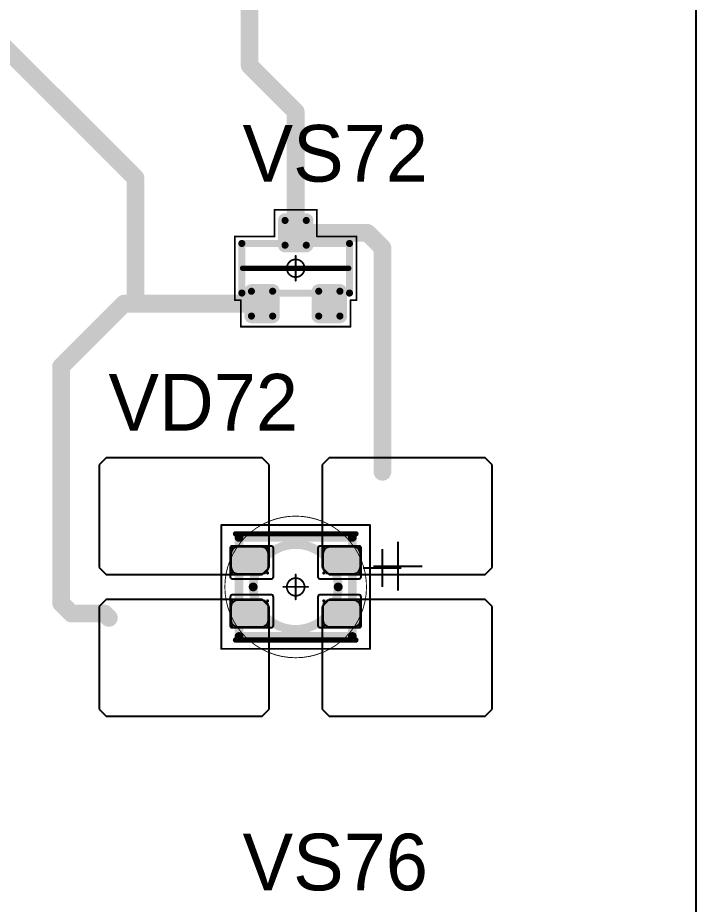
# Model space of a CAD drawing. Header units: millimetres. Extents: x 0 to 400, y 0 to 514.
# Drawn here: x 292.15 to 311.31, y 363.54 to 388.57 of the extents above; entities that cross this region are included whole.
import ezdxf

# ---------------------------------------------------------------- set-up
doc = ezdxf.new("R2010")
doc.units = ezdxf.units.MM
for name, color, linetype in [('Mechanical13', 56, 'Continuous'), ('Mechanical15', 56, 'Continuous'), ('Mechanical2', 216, 'Continuous'), ('TopLayer', 1, 'Continuous'), ('TopOverlay', 2, 'Continuous'), ('TopPaste', 8, 'Continuous'), ('TopSolder', 216, 'Continuous')]:
    doc.layers.add(name, color=color, linetype=linetype)

# ---------------------------------------------------------------- blocks, each defined once
blk = doc.blocks.new('SOT23_110')
at = {"layer": 'Mechanical13', "const_width": 0.1999996}
for points in [[(-0.7000011399999999, 1.52008078), (0.7000011399999999, 1.52008078)], [(-0.7000011399999999, 1.52008078), (-0.7000011399999999, -1.51991822)], [(0.7000011399999999, 1.52008078), (0.7000011399999999, -1.51991822)], [(-0.7000011399999999, -1.51991822), (0.7000011399999999, -1.51991822)]]:
    blk.add_lwpolyline(points, dxfattribs=at)
at = {"layer": 'Mechanical13', "const_width": 0.0999998}
for points in [[(-0.75000104, 1.52008078, 1), (-0.65000124, 1.52008078, 1)], [(-0.75000104, 1.52008078, 1), (-0.65000124, 1.52008078, 1)], [(0.65000124, 1.52008078, 1), (0.75000104, 1.52008078, 1)], [(0.65000124, 1.52008078, 1), (0.75000104, 1.52008078, 1)], [(-0.75000104, -1.51991822, 1), (-0.65000124, -1.51991822, 1)], [(-0.75000104, -1.51991822, 1), (-0.65000124, -1.51991822, 1)], [(0.65000124, -1.51991822, 1), (0.75000104, -1.51991822, 1)], [(0.65000124, -1.51991822, 1), (0.75000104, -1.51991822, 1)]]:
    blk.add_lwpolyline(points, format="xyb", close=True, dxfattribs=at)
at = {"layer": 'Mechanical15', "const_width": 0.0499999}
for points in [[(-1.64999924, 1.55008072), (-1.64999924, -1.54991816)], [(-1.64999924, 1.55008072), (-0.90000074, 1.55008072)], [(-0.90000074, 1.72008038), (-0.90000074, 1.55008072)], [(-0.90000074, 1.72008038), (0.90000074, 1.72008038)], [(0.90000074, 1.72008038), (0.90000074, 0.6000800799999999)], [(0.90000074, 0.6000800799999999), (1.64999924, 0.6000800799999999)], [(1.64999924, 0.6000800799999999), (1.64999924, -0.59991752)], [(0, 0.35008058), (0, -0.34991802)], [(-0.3499993, 8.128e-05), (0.3499993, 8.128e-05)], [(0.90000074, -0.59991752), (1.64999924, -0.59991752)], [(0.90000074, -0.59991752), (0.90000074, -1.71991782)], [(-1.64999924, -1.54991816), (-0.90000074, -1.54991816)], [(-0.90000074, -1.54991816), (-0.90000074, -1.71991782)], [(-0.90000074, -1.71991782), (0.90000074, -1.71991782)]]:
    blk.add_lwpolyline(points, dxfattribs=at)
at = {"layer": 'Mechanical15'}
for points, const_width in [([(-1.66249858, 1.55008072, 1), (-1.6374999, 1.55008072, 1)], 0.02499868), ([(-1.66249858, 1.55008072, 1), (-1.6374999, 1.55008072, 1)], 0.02499868), ([(-0.9125000799999999, 1.72008038, 1), (-0.8875014, 1.72008038, 1)], 0.02499868), ([(-0.9125000799999999, 1.72008038, 1), (-0.8875014, 1.72008038, 1)], 0.02499868), ([(-0.9125000799999999, 1.55008072, 1), (-0.8875014, 1.55008072, 1)], 0.02499868), ([(-0.9125000799999999, 1.55008072, 1), (-0.8875014, 1.55008072, 1)], 0.02499868), ([(0.8875014, 1.72008038, 1), (0.9125000799999999, 1.72008038, 1)], 0.02499868), ([(0.8875014, 1.72008038, 1), (0.9125000799999999, 1.72008038, 1)], 0.02499868), ([(0.8875014, 0.6000800799999999, 1), (0.9125000799999999, 0.6000800799999999, 1)], 0.02499868), ([(0.8875014, 0.6000800799999999, 1), (0.9125000799999999, 0.6000800799999999, 1)], 0.02499868), ([(1.6374999, 0.6000800799999999, 1), (1.66249858, 0.6000800799999999, 1)], 0.02499868), ([(1.6374999, 0.6000800799999999, 1), (1.66249858, 0.6000800799999999, 1)], 0.02499868), ([(0.2499995, 8.128e-05, 1), (-0.2499995, 8.128e-05, 1)], 0.0499999), ([(-0.01249934, 0.35008058, 1), (0.01249934, 0.35008058, 1)], 0.02499868), ([(-0.36249864, 8.128e-05, 1), (-0.33749996, 8.128e-05, 1)], 0.02499868), ([(-0.26249884, 8.128e-05, 1), (-0.23750016, 8.128e-05, 1)], 0.02499868), ([(0.23750016, 8.128e-05, 1), (0.26249884, 8.128e-05, 1)], 0.02499868), ([(0.33749996, 8.128e-05, 1), (0.36249864, 8.128e-05, 1)], 0.02499868), ([(-0.01249934, -0.34991802, 1), (0.01249934, -0.34991802, 1)], 0.02499868), ([(0.8875014, -0.59991752, 1), (0.9125000799999999, -0.59991752, 1)], 0.02499868), ([(0.8875014, -0.59991752, 1), (0.9125000799999999, -0.59991752, 1)], 0.02499868), ([(1.6374999, -0.59991752, 1), (1.66249858, -0.59991752, 1)], 0.02499868), ([(1.6374999, -0.59991752, 1), (1.66249858, -0.59991752, 1)], 0.02499868), ([(-1.66249858, -1.54991816, 1), (-1.6374999, -1.54991816, 1)], 0.02499868), ([(-1.66249858, -1.54991816, 1), (-1.6374999, -1.54991816, 1)], 0.02499868), ([(-0.9125000799999999, -1.54991816, 1), (-0.8875014, -1.54991816, 1)], 0.02499868), ([(-0.9125000799999999, -1.54991816, 1), (-0.8875014, -1.54991816, 1)], 0.02499868), ([(-0.9125000799999999, -1.71991782, 1), (-0.8875014, -1.71991782, 1)], 0.02499868), ([(-0.9125000799999999, -1.71991782, 1), (-0.8875014, -1.71991782, 1)], 0.02499868), ([(0.8875014, -1.71991782, 1), (0.9125000799999999, -1.71991782, 1)], 0.02499868), ([(0.8875014, -1.71991782, 1), (0.9125000799999999, -1.71991782, 1)], 0.02499868)]:
    blk.add_lwpolyline(points, format="xyb", close=True, dxfattribs=dict(at, const_width=const_width))
at = {"layer": 'TopLayer', "const_width": 0.0999998}
for points in [[(-1.39999974, 1.25008132, 1), (-1.29999994, 1.25008132, 1)], [(-0.7000011399999999, 1.25008132, 1), (-0.6000013399999999, 1.25008132, 1)], [(-1.39999974, 0.65008252, 1), (-1.29999994, 0.65008252, 1)], [(-0.7000011399999999, 0.65008252, 1), (-0.6000013399999999, 0.65008252, 1)], [(0.6000013399999999, 0.30008068, 1), (0.7000011399999999, 0.30008068, 1)], [(1.29999994, 0.30008068, 1), (1.39999974, 0.30008068, 1)], [(0.6000013399999999, -0.29991812, 1), (0.7000011399999999, -0.29991812, 1)], [(1.29999994, -0.29991812, 1), (1.39999974, -0.29991812, 1)], [(-1.39999974, -0.64991996, 1), (-1.29999994, -0.64991996, 1)], [(-0.7000011399999999, -0.64991996, 1), (-0.6000013399999999, -0.64991996, 1)], [(-1.39999974, -1.24991876, 1), (-1.29999994, -1.24991876, 1)], [(-0.7000011399999999, -1.24991876, 1), (-0.6000013399999999, -1.24991876, 1)]]:
    blk.add_lwpolyline(points, format="xyb", close=True, dxfattribs=at)
at = {"layer": 'TopLayer'}
for points in [[(-1.34999984, 1.35008112), (-1.34999984, 0.55008272), (-0.65000124, 1.35008112), (-0.65000124, 0.55008272)], [(-1.44999964, 1.25008132), (-1.44999964, 0.65008252), (-0.55000144, 1.25008132), (-0.55000144, 0.65008252)], [(0.55000144, 0.30008068), (0.55000144, -0.29991812), (1.44999964, 0.30008068), (1.44999964, -0.29991812)], [(0.65000124, 0.40008048), (0.65000124, -0.39991792), (1.34999984, 0.40008048), (1.34999984, -0.39991792)], [(-1.44999964, -0.64991996), (-1.44999964, -1.24991876), (-0.55000144, -0.64991996), (-0.55000144, -1.24991876)], [(-1.34999984, -0.54992016), (-1.34999984, -1.34991856), (-0.65000124, -0.54992016), (-0.65000124, -1.34991856)]]:
    blk.add_solid(points, dxfattribs=at)
at = {"layer": 'TopOverlay', "const_width": 0.1499997}
blk.add_lwpolyline([(0, 1.49999954), (0, -1.49999954)], dxfattribs=at)
at = {"layer": 'TopOverlay', "const_width": 0.07499858}
for points in [[(-0.03750056, 1.49999954, 1), (0.03750056, 1.49999954, 1)], [(-0.03750056, -1.49999954, 1), (0.03750056, -1.49999954, 1)]]:
    blk.add_lwpolyline(points, format="xyb", close=True, dxfattribs=at)
at = {"layer": 'TopPaste', "const_width": 0.07499858}
for points in [[(-1.38749786, 1.25008132, 1), (-1.31250182, 1.25008132, 1)], [(-0.68749926, 1.25008132, 1), (-0.61250322, 1.25008132, 1)], [(-1.38749786, 0.65008252, 1), (-1.31250182, 0.65008252, 1)], [(-0.68749926, 0.65008252, 1), (-0.61250322, 0.65008252, 1)], [(0.61250322, 0.30008068, 1), (0.68749926, 0.30008068, 1)], [(1.31250182, 0.30008068, 1), (1.38749786, 0.30008068, 1)], [(0.61250322, -0.29991812, 1), (0.68749926, -0.29991812, 1)], [(1.31250182, -0.29991812, 1), (1.38749786, -0.29991812, 1)], [(-1.38749786, -0.64991996, 1), (-1.31250182, -0.64991996, 1)], [(-0.68749926, -0.64991996, 1), (-0.61250322, -0.64991996, 1)], [(-1.38749786, -1.24991876, 1), (-1.31250182, -1.24991876, 1)], [(-0.68749926, -1.24991876, 1), (-0.61250322, -1.24991876, 1)]]:
    blk.add_lwpolyline(points, format="xyb", close=True, dxfattribs=at)
at = {"layer": 'TopPaste'}
for points in [[(-1.34999984, 1.3250799), (-1.34999984, 0.57508394), (-0.65000124, 1.3250799), (-0.65000124, 0.57508394)], [(-1.42499842, 1.25008132), (-1.42499842, 0.65008252), (-0.5750026599999999, 1.25008132), (-0.5750026599999999, 0.65008252)], [(0.5750026599999999, 0.30008068), (0.5750026599999999, -0.29991812), (1.42499842, 0.30008068), (1.42499842, -0.29991812)], [(0.65000124, 0.37507926), (0.65000124, -0.3749166999999999), (1.34999984, 0.37507926), (1.34999984, -0.3749166999999999)], [(-1.42499842, -0.64991996), (-1.42499842, -1.24991876), (-0.5750026599999999, -0.64991996), (-0.5750026599999999, -1.24991876)], [(-1.34999984, -0.57492138), (-1.34999984, -1.32491734), (-0.65000124, -0.57492138), (-0.65000124, -1.32491734)]]:
    blk.add_solid(points, dxfattribs=at)
at = {"layer": 'TopSolder', "const_width": 0.2015998}
for points in [[(-1.45079974, 1.25008132, 1), (-1.24919994, 1.25008132, 1)], [(-0.75080114, 1.25008132, 1), (-0.5492013399999999, 1.25008132, 1)], [(-1.45079974, 0.65008252, 1), (-1.24919994, 0.65008252, 1)], [(-0.75080114, 0.65008252, 1), (-0.5492013399999999, 0.65008252, 1)], [(0.5492013399999999, 0.30008068, 1), (0.75080114, 0.30008068, 1)], [(1.24919994, 0.30008068, 1), (1.45079974, 0.30008068, 1)], [(0.5492013399999999, -0.29991812, 1), (0.75080114, -0.29991812, 1)], [(1.24919994, -0.29991812, 1), (1.45079974, -0.29991812, 1)], [(-1.45079974, -0.64991996, 1), (-1.24919994, -0.64991996, 1)], [(-0.75080114, -0.64991996, 1), (-0.5492013399999999, -0.64991996, 1)], [(-1.45079974, -1.24991876, 1), (-1.24919994, -1.24991876, 1)], [(-0.75080114, -1.24991876, 1), (-0.5492013399999999, -1.24991876, 1)]]:
    blk.add_lwpolyline(points, format="xyb", close=True, dxfattribs=at)
at = {"layer": 'TopSolder'}
for points in [[(-1.34999984, 1.45168112), (-1.34999984, 0.44848272), (-0.65000124, 1.45168112), (-0.65000124, 0.44848272)], [(-1.55159964, 1.25008132), (-1.55159964, 0.65008252), (-0.4484014399999999, 1.25008132), (-0.4484014399999999, 0.65008252)], [(0.65000124, 0.50168048), (0.65000124, -0.50151792), (1.34999984, 0.50168048), (1.34999984, -0.50151792)], [(0.4484014399999999, 0.30008068), (0.4484014399999999, -0.29991812), (1.55159964, 0.30008068), (1.55159964, -0.29991812)], [(-1.34999984, -0.44832016), (-1.34999984, -1.45151856), (-0.65000124, -0.44832016), (-0.65000124, -1.45151856)], [(-1.55159964, -0.64991996), (-1.55159964, -1.24991876), (-0.4484014399999999, -0.64991996), (-0.4484014399999999, -1.24991876)]]:
    blk.add_solid(points, dxfattribs=at)
blk = doc.blocks.new('E65F_283')
at = {"layer": 'Mechanical13'}
for p, q in [((2.44058186, 1.07119928), (2.44058186, 0)), ((1.90498222, 0.5355996399999999), (2.9761815, 0.5355996399999999))]:
    blk.add_line(p, q, dxfattribs=at)
at = {"layer": 'Mechanical13', "const_width": 0.2499995}
for points in [[(-1.60001712, -1.39999974), (-1.60001712, 1.39999974)], [(-1.60001712, 1.39999974), (1.59998156, 1.39999974)], [(1.59998156, -1.39999974), (1.59998156, 1.39999974)], [(-1.60001712, -1.39999974), (1.59998156, -1.39999974)]]:
    blk.add_lwpolyline(points, dxfattribs=at)
at = {"layer": 'Mechanical13'}
for points, const_width in [([(-1.66251636, 1.39999974, 1), (-1.53751788, 1.39999974, 1)], 0.12499848), ([(-1.66251636, 1.39999974, 1), (-1.53751788, 1.39999974, 1)], 0.12499848), ([(1.53748232, 1.39999974, 1), (1.6624808, 1.39999974, 1)], 0.12499848), ([(1.53748232, 1.39999974, 1), (1.6624808, 1.39999974, 1)], 0.12499848), ([(1.19998236, 0, 1), (-1.20001792, 0, 1)], 0.2499995), ([(-1.26251716, 0, 1), (-1.13751868, 0, 1)], 0.12499848), ([(1.13748312, 0, 1), (1.2624816, 0, 1)], 0.12499848), ([(-1.66251636, -1.39999974, 1), (-1.53751788, -1.39999974, 1)], 0.12499848), ([(-1.66251636, -1.39999974, 1), (-1.53751788, -1.39999974, 1)], 0.12499848), ([(1.53748232, -1.39999974, 1), (1.6624808, -1.39999974, 1)], 0.12499848), ([(1.53748232, -1.39999974, 1), (1.6624808, -1.39999974, 1)], 0.12499848)]:
    blk.add_lwpolyline(points, format="xyb", close=True, dxfattribs=dict(at, const_width=const_width))
at = {"layer": 'Mechanical15', "const_width": 0.0499999}
for points in [[(-2.10003644, 1.75000158), (2.09996532, 1.74999904)], [(-2.10003644, -1.75000158), (-2.10003644, 1.75000158)], [(2.09996532, -1.74999904), (2.09996532, 1.74999904)], [(-1.778e-05, -0.3499993), (-1.778e-05, 0.3499993)], [(-1.778e-05, -0.3499993), (-1.778e-05, 0.3499993)], [(-0.35003486, 1.778e-05), (0.34996374, 1.778e-05)], [(-0.35001708, 0), (0.34998152, 0)], [(-2.10003644, -1.75000158), (2.09996532, -1.74999904)]]:
    blk.add_lwpolyline(points, dxfattribs=at)
at = {"layer": 'Mechanical15'}
for points, const_width in [([(-2.11253578, 1.75000158, 1), (-2.0875371, 1.75000158, 1)], 0.02499868), ([(-2.11253578, 1.75000158, 1), (-2.0875371, 1.75000158, 1)], 0.02499868), ([(2.08746598, 1.74999904, 1), (2.11246466, 1.74999904, 1)], 0.02499868), ([(2.08746598, 1.74999904, 1), (2.11246466, 1.74999904, 1)], 0.02499868), ([(0.24996394, 1.778e-05, 1), (-0.25003506, 1.778e-05, 1)], 0.0499999), ([(0.24998172, 0, 1), (-0.25001728, 0, 1)], 0.0499999), ([(-0.01251712, 0.3499993, 1), (0.01248156, 0.3499993, 1)], 0.02499868), ([(-0.01251712, 0.3499993, 1), (0.01248156, 0.3499993, 1)], 0.02499868), ([(-0.3625342, 1.778e-05, 1), (-0.33753552, 1.778e-05, 1)], 0.02499868), ([(-0.36251642, 0, 1), (-0.33751774, 0, 1)], 0.02499868), ([(-0.2625344, 1.778e-05, 1), (-0.23753572, 1.778e-05, 1)], 0.02499868), ([(-0.26251662, 0, 1), (-0.23751794, 0, 1)], 0.02499868), ([(0.2374646, 1.778e-05, 1), (0.26246328, 1.778e-05, 1)], 0.02499868), ([(0.23748238, 0, 1), (0.26248106, 0, 1)], 0.02499868), ([(0.3374643999999999, 1.778e-05, 1), (0.36246308, 1.778e-05, 1)], 0.02499868), ([(0.33748218, 0, 1), (0.36248086, 0, 1)], 0.02499868), ([(-0.01251712, -0.3499993, 1), (0.01248156, -0.3499993, 1)], 0.02499868), ([(-0.01251712, -0.3499993, 1), (0.01248156, -0.3499993, 1)], 0.02499868), ([(-2.11253578, -1.75000158, 1), (-2.0875371, -1.75000158, 1)], 0.02499868), ([(-2.11253578, -1.75000158, 1), (-2.0875371, -1.75000158, 1)], 0.02499868), ([(2.08746598, -1.74999904, 1), (2.11246466, -1.74999904, 1)], 0.02499868), ([(2.08746598, -1.74999904, 1), (2.11246466, -1.74999904, 1)], 0.02499868)]:
    blk.add_lwpolyline(points, format="xyb", close=True, dxfattribs=dict(at, const_width=const_width))
at = {"layer": 'TopLayer'}
for p, q in [((-5.35001724, 3.64999778), (-5.55001684, 3.44999818)), ((-0.9500158799999998, 3.650002859999999), (-5.35001724, 3.65000032)), ((-5.35001724, 3.65000032), (-5.35001724, 3.64999778)), ((-0.75001374, 3.45000072), (-0.9500158799999998, 3.650002859999999)), ((0.9499803199999999, 3.64999778), (0.7499807199999999, 3.44999818)), ((5.34997914, 3.65000032), (0.9499803199999999, 3.650002859999999)), ((0.9499803199999999, 3.650002859999999), (0.9499803199999999, 3.64999778)), ((5.54997874, 3.45000072), (5.34997914, 3.65000032)), ((-5.55001684, 3.44999818), (-5.54973236, 3.4497137)), ((-5.54973236, 3.4497137), (-5.54973236, 0.5499989)), ((-0.75001628, 0.54999636), (-0.75001374, 3.45000072)), ((0.7499807199999999, 3.44999818), (0.7502652, 3.4497137)), ((0.7502652, 3.4497137), (0.7502652, 0.5499989)), ((5.54998128, 0.54999636), (5.54997874, 3.45000072)), ((-5.54973236, 0.5499989), (-5.35001724, 0.3499993)), ((-0.9500158799999998, 0.3499993), (-0.75001628, 0.54999636)), ((0.7502652, 0.5499989), (0.9499803199999999, 0.3499993)), ((5.349981679999999, 0.3499993), (5.54998128, 0.54999636)), ((-5.35001724, 0.3499993), (-0.9500158799999998, 0.3499993)), ((0.9499803199999999, 0.3499993), (5.349981679999999, 0.3499993)), ((-5.35001724, -0.35000184), (-5.55001684, -0.55000144)), ((-0.9500158799999998, -0.3499993), (-5.35001724, -0.3499993)), ((-5.35001724, -0.3499993), (-5.35001724, -0.35000184)), ((-0.75001628, -0.54999636), (-0.9500158799999998, -0.3499993)), ((0.9499803199999999, -0.35000184), (0.7499807199999999, -0.55000144)), ((5.349981679999999, -0.3499993), (0.9499803199999999, -0.3499993)), ((0.9499803199999999, -0.3499993), (0.9499803199999999, -0.35000184)), ((5.54998128, -0.54999636), (5.349981679999999, -0.3499993)), ((-5.55001684, -0.55000144), (-5.54973236, -0.55028592)), ((-5.54973236, -0.55028592), (-5.54973236, -3.45000072)), ((-0.75001374, -3.45000072), (-0.75001628, -0.54999636)), ((0.7499807199999999, -0.55000144), (0.7502652, -0.55028592)), ((0.7502652, -0.55028592), (0.7502652, -3.45000072)), ((5.54997874, -3.45000072), (5.54998128, -0.54999636)), ((-5.54973236, -3.45000072), (-5.35001724, -3.65000032)), ((-0.9500158799999998, -3.650002859999999), (-0.75001374, -3.45000072)), ((0.7502652, -3.45000072), (0.9499803199999999, -3.650002859999999)), ((5.34997914, -3.65000032), (5.54997874, -3.45000072)), ((-5.35001724, -3.65000032), (-0.9500158799999998, -3.650002859999999)), ((0.9499803199999999, -3.650002859999999), (5.34997914, -3.65000032))]:
    blk.add_line(p, q, dxfattribs=at)
at = {"layer": 'TopLayer', "const_width": 0.03999991999999999}
for points in [[(-1.82994554, 1.11000032, 1), (-1.78994562, 1.11000032, 1)], [(-0.8099475799999999, 1.11000032, 1), (-0.7699476599999999, 1.11000032, 1)], [(0.77005434, 1.11000032, 1), (0.81005426, 1.11000032, 1)], [(1.7900523, 1.11000032, 1), (1.83005222, 1.11000032, 1)], [(-1.82994554, 0.39000176, 1), (-1.78994562, 0.39000176, 1)], [(-0.8099475799999999, 0.39000176, 1), (-0.7699476599999999, 0.39000176, 1)], [(0.77005434, 0.39000176, 1), (0.81005426, 0.39000176, 1)], [(1.7900523, 0.39000176, 1), (1.83005222, 0.39000176, 1)], [(-1.82994554, -0.39000176, 1), (-1.78994562, -0.39000176, 1)], [(-0.8099475799999999, -0.39000176, 1), (-0.7699476599999999, -0.39000176, 1)], [(0.77005434, -0.39000176, 1), (0.81005426, -0.39000176, 1)], [(1.7900523, -0.39000176, 1), (1.83005222, -0.39000176, 1)], [(-1.82994554, -1.11000032, 1), (-1.78994562, -1.11000032, 1)], [(-0.8099475799999999, -1.11000032, 1), (-0.7699476599999999, -1.11000032, 1)], [(0.77005434, -1.11000032, 1), (0.81005426, -1.11000032, 1)], [(1.7900523, -1.11000032, 1), (1.83005222, -1.11000032, 1)]]:
    blk.add_lwpolyline(points, format="xyb", close=True, dxfattribs=at)
at = {"layer": 'TopLayer'}
for points in [[(-1.8499455, 1.11000032), (-1.8499455, 0.39000176), (-0.7499477, 1.11000032), (-0.7499477, 0.39000176)], [(-1.80994558, 1.15000024), (-1.80994558, 0.35000184), (-0.78994762, 1.15000024), (-0.78994762, 0.35000184)], [(0.7500543799999999, 1.11000032), (0.7500543799999999, 0.39000176), (1.85005218, 1.11000032), (1.85005218, 0.39000176)], [(0.7900543, 1.15000024), (0.7900543, 0.35000184), (1.81005226, 1.15000024), (1.81005226, 0.35000184)], [(-1.8499455, -0.39000176), (-1.8499455, -1.11000032), (-0.7499477, -0.39000176), (-0.7499477, -1.11000032)], [(-1.80994558, -0.35000184), (-1.80994558, -1.15000024), (-0.78994762, -0.35000184), (-0.78994762, -1.15000024)], [(0.7500543799999999, -0.39000176), (0.7500543799999999, -1.11000032), (1.85005218, -0.39000176), (1.85005218, -1.11000032)], [(0.7900543, -0.35000184), (0.7900543, -1.15000024), (1.81005226, -0.35000184), (1.81005226, -1.15000024)]]:
    blk.add_solid(points, dxfattribs=at)
at = {"layer": 'TopOverlay'}
for p, q in [((2.88554922, 1.27113538), (2.88554922, -0.0999998)), ((2.1999829, 0.58556652), (3.57111808, 0.58556652))]:
    blk.add_line(p, q, dxfattribs=at)
at = {"layer": 'TopOverlay', "const_width": 0.1499997}
for points in [[(-1.70001692, 1.49999954), (1.69998136, 1.49999954)], [(-1.70001692, -1.49999954), (1.69998136, -1.49999954)]]:
    blk.add_lwpolyline(points, dxfattribs=at)
at = {"layer": 'TopOverlay', "const_width": 0.07499858}
for points in [[(-1.73751748, 1.49999954, 1), (-1.66251636, 1.49999954, 1)], [(1.6624808, 1.49999954, 1), (1.73748192, 1.49999954, 1)], [(-1.73751748, -1.49999954, 1), (-1.66251636, -1.49999954, 1)], [(1.6624808, -1.49999954, 1), (1.73748192, -1.49999954, 1)]]:
    blk.add_lwpolyline(points, format="xyb", close=True, dxfattribs=at)
at = {"layer": 'TopPaste'}
for p, q in [((-1.81413912, 1.01066092), (-1.82869078, 0.9375012999999999)), ((-1.77269648, 1.0726801), (-1.81413912, 1.01066092)), ((-1.7106773, 1.11412274), (-1.77269648, 1.0726801)), ((-1.63751768, 1.1286744), (-1.7106773, 1.11412274)), ((-0.96251776, 1.1286744), (-1.63751768, 1.1286744)), ((-0.8893581399999999, 1.11412274), (-0.96251776, 1.1286744)), ((-0.82733896, 1.0726801), (-0.8893581399999999, 1.11412274)), ((-0.78589632, 1.01066092), (-0.82733896, 1.0726801)), ((-0.7713446599999999, 0.9375012999999999), (-0.78589632, 1.01066092)), ((0.7858607599999999, 1.01066092), (0.7713091, 0.9375012999999999)), ((0.8273034, 1.0726801), (0.7858607599999999, 1.01066092)), ((0.88932258, 1.11412274), (0.8273034, 1.0726801)), ((0.9624822000000001, 1.1286744), (0.88932258, 1.11412274)), ((1.63748212, 1.1286744), (0.9624822000000001, 1.1286744)), ((1.71064174, 1.11412274), (1.63748212, 1.1286744)), ((1.77266092, 1.0726801), (1.71064174, 1.11412274)), ((1.81410356, 1.01066092), (1.77266092, 1.0726801)), ((1.82865522, 0.9375012999999999), (1.81410356, 1.01066092)), ((-1.82869078, 0.9375012999999999), (-1.82869078, 0.56250078)), ((-0.7713446599999999, 0.56250078), (-0.7713446599999999, 0.9375012999999999)), ((0.7713091, 0.9375012999999999), (0.7713091, 0.56250078)), ((1.82865522, 0.56250078), (1.82865522, 0.9375012999999999)), ((-1.82869078, 0.56250078), (-1.81413912, 0.4893386199999999)), ((-0.78589632, 0.4893386199999999), (-0.7713446599999999, 0.56250078)), ((0.7713091, 0.56250078), (0.7858633, 0.4893411599999999)), ((1.8141061, 0.4893411599999999), (1.82865522, 0.56250078)), ((-1.81413912, 0.4893386199999999), (-1.77269648, 0.42732198)), ((-1.77269648, 0.42732198), (-1.7106773, 0.3858768)), ((-1.7106773, 0.3858768), (-1.63751768, 0.3713251399999999)), ((-1.63751768, 0.3713251399999999), (-0.96251776, 0.3713251399999999)), ((-0.96251776, 0.3713251399999999), (-0.8893581399999999, 0.3858768)), ((-0.8893581399999999, 0.3858768), (-0.82733896, 0.42732198)), ((-0.82733896, 0.42732198), (-0.78589632, 0.4893386199999999)), ((0.7858633, 0.4893411599999999), (0.8273034, 0.42732198)), ((0.8273034, 0.42732198), (0.88932258, 0.38587934)), ((0.88932258, 0.38587934), (0.9624822000000001, 0.3713251399999999)), ((0.9624822000000001, 0.3713251399999999), (1.63748212, 0.37132768)), ((1.63748212, 0.37132768), (1.71064174, 0.3858768)), ((1.71064174, 0.3858768), (1.77266092, 0.42732198)), ((1.77266092, 0.42732198), (1.8141061, 0.4893411599999999)), ((-1.81413912, -0.4893386199999999), (-1.82869078, -0.56250078)), ((-1.77269648, -0.42732198), (-1.81413912, -0.4893386199999999)), ((-1.7106773, -0.3858768), (-1.77269648, -0.42732198)), ((-1.63751768, -0.3713251399999999), (-1.7106773, -0.3858768)), ((-0.96251776, -0.3713251399999999), (-1.63751768, -0.3713251399999999)), ((-0.8893581399999999, -0.3858768), (-0.96251776, -0.3713251399999999)), ((-0.82733896, -0.42732198), (-0.8893581399999999, -0.3858768)), ((-0.78589632, -0.4893386199999999), (-0.82733896, -0.42732198)), ((-0.7713446599999999, -0.56250078), (-0.78589632, -0.4893386199999999)), ((0.7858633, -0.4893411599999999), (0.7713091, -0.56250078)), ((0.8273034, -0.42732198), (0.7858633, -0.4893411599999999)), ((0.88932258, -0.38587934), (0.8273034, -0.42732198)), ((0.9624822000000001, -0.3713251399999999), (0.88932258, -0.38587934)), ((1.63748212, -0.37132768), (0.9624822000000001, -0.3713251399999999)), ((1.71064174, -0.3858768), (1.63748212, -0.37132768)), ((1.77266092, -0.42732198), (1.71064174, -0.3858768)), ((1.8141061, -0.4893411599999999), (1.77266092, -0.42732198)), ((1.82865522, -0.56250078), (1.8141061, -0.4893411599999999)), ((-1.82869078, -0.56250078), (-1.82869078, -0.9375012999999999)), ((-0.7713446599999999, -0.9375012999999999), (-0.7713446599999999, -0.56250078)), ((0.7713091, -0.56250078), (0.7713091, -0.9375012999999999)), ((1.82865522, -0.9375012999999999), (1.82865522, -0.56250078)), ((-1.82869078, -0.9375012999999999), (-1.81413912, -1.01066092)), ((-0.78589632, -1.01066092), (-0.7713446599999999, -0.9375012999999999)), ((0.7713091, -0.9375012999999999), (0.7858607599999999, -1.01066092)), ((1.81410356, -1.01066092), (1.82865522, -0.9375012999999999)), ((-1.81413912, -1.01066092), (-1.77269648, -1.0726801)), ((-1.77269648, -1.0726801), (-1.7106773, -1.11412274)), ((-1.7106773, -1.11412274), (-1.63751768, -1.1286744)), ((-1.63751768, -1.1286744), (-0.96251776, -1.1286744)), ((-0.96251776, -1.1286744), (-0.8893581399999999, -1.11412274)), ((-0.8893581399999999, -1.11412274), (-0.82733896, -1.0726801)), ((-0.82733896, -1.0726801), (-0.78589632, -1.01066092)), ((0.7858607599999999, -1.01066092), (0.8273034, -1.0726801)), ((0.8273034, -1.0726801), (0.88932258, -1.11412274)), ((0.88932258, -1.11412274), (0.9624822000000001, -1.1286744)), ((0.9624822000000001, -1.1286744), (1.63748212, -1.1286744)), ((1.63748212, -1.1286744), (1.71064174, -1.11412274)), ((1.71064174, -1.11412274), (1.77266092, -1.0726801)), ((1.77266092, -1.0726801), (1.81410356, -1.01066092))]:
    blk.add_line(p, q, dxfattribs=at)
at = {"layer": 'TopSolder'}
for p, q in [((-1.84997598, 1.10063026), (-1.8500344, 1.1005693)), ((-1.8500344, 1.1005693), (-1.8500344, 0.3005455)), ((-1.84997344, 1.11056928), (-1.84997598, 1.10063026)), ((-1.84236106, 1.12892586), (-1.84997344, 1.11056928)), ((-1.82830216, 1.1429746), (-1.84236106, 1.12892586)), ((-1.80993796, 1.15057174), (-1.82830216, 1.1429746)), ((-1.80000148, 1.15056666), (-1.80993796, 1.15057174)), ((-0.7000443199999999, 1.15057174), (-1.80000148, 1.15056666)), ((-0.68512436, 1.15057174), (-0.7000443199999999, 1.1505692)), ((-0.7000443199999999, 1.1505692), (-0.7000443199999999, 1.15057174)), ((-0.6575552, 1.1391519), (-0.68512436, 1.15057174)), ((-0.63645542, 1.11805466), (-0.6575552, 1.1391519)), ((-0.6250355799999999, 1.0904855), (-0.63645542, 1.11805466)), ((-0.62504574, 0.30055566), (-0.6250355799999999, 1.07556808)), ((-0.6250355799999999, 1.07556808), (-0.6250355799999999, 1.0904855)), ((0.6249796999999999, 1.07555538), (0.6249644599999999, 1.07556808)), ((0.6249644599999999, 1.07556808), (0.6249669999999999, 0.3005455)), ((0.6363843, 1.11804196), (0.6249746199999999, 1.09047534)), ((0.6249746199999999, 1.09047534), (0.6249796999999999, 1.07555538)), ((0.6574764599999999, 1.13914174), (0.6363843, 1.11804196)), ((0.68503546, 1.15056666), (0.6574764599999999, 1.13914174)), ((0.69995288, 1.1505692), (0.68503546, 1.15056666)), ((1.79996846, 1.15056412), (0.69995288, 1.1505692)), ((1.799971, 1.1505565), (1.79996846, 1.15056412)), ((1.80990748, 1.15055904), (1.799971, 1.1505565)), ((1.82826914, 1.14295428), (1.80990748, 1.15055904)), ((1.84232296, 1.12890046), (1.82826914, 1.14295428)), ((1.84992772, 1.11054134), (1.84232296, 1.12890046)), ((1.84992772, 1.10060232), (1.84992772, 1.11054134)), ((1.84995312, 0.30055566), (1.84992772, 1.10060232)), ((-1.8500344, 0.3005455), (-1.8500344, 0.28563062)), ((-1.8500344, 0.28563062), (-1.83861456, 0.2580767)), ((-1.83861456, 0.2580767), (-1.81751986, 0.23698962)), ((-0.6575678999999999, 0.23698962), (-0.6364732, 0.25808178)), ((-0.6364732, 0.25808178), (-0.6250533599999999, 0.28563824)), ((-0.6250533599999999, 0.30055312), (-0.62504574, 0.30055566)), ((-0.6250533599999999, 0.28563824), (-0.6250533599999999, 0.30055312)), ((0.6249669999999999, 0.3005455), (0.62496954, 0.28563062)), ((0.62496954, 0.28563062), (0.6363893799999999, 0.25807416)), ((0.6363893799999999, 0.25807416), (0.6574866199999999, 0.23698708)), ((1.81743096, 0.23698454), (1.83852566, 0.25807162)), ((1.83852566, 0.25807162), (1.8499455, 0.28562808)), ((1.8499455, 0.28562808), (1.84994804, 0.30054296)), ((1.84994804, 0.30054296), (1.84995312, 0.30055566)), ((-1.81751986, 0.23698962), (-1.78996086, 0.22557994)), ((-1.78996086, 0.22557994), (-1.77504598, 0.22558248)), ((-1.77504598, 0.22558248), (-1.77504344, 0.22557994)), ((-1.77504344, 0.22557994), (-0.7000443199999999, 0.22557994)), ((-0.7000443199999999, 0.22557994), (-0.6851269, 0.2255774)), ((-0.6851269, 0.2255774), (-0.6575678999999999, 0.23698962)), ((0.6574866199999999, 0.23698708), (0.6850481599999999, 0.2255774)), ((0.6850481599999999, 0.2255774), (0.6999604999999999, 0.22558248)), ((0.6999604999999999, 0.22558248), (0.69995542, 0.2255774)), ((0.69995542, 0.2255774), (1.77495708, 0.22557994)), ((1.77495708, 0.22557994), (1.78986942, 0.22557486)), ((1.78986942, 0.22557486), (1.81743096, 0.23698454)), ((-1.81750716, -0.23585424), (-1.83860186, -0.25694386)), ((-1.78994562, -0.22444202), (-1.81750716, -0.23585424)), ((-1.7750282, -0.22444456), (-1.78994562, -0.22444202)), ((-0.70002654, -0.22444202), (-1.7750282, -0.22444456)), ((-0.68511166, -0.22444202), (-0.70002654, -0.2244471)), ((-0.70002654, -0.2244471), (-0.70002654, -0.22444202)), ((-0.6575526599999999, -0.2358517), (-0.68511166, -0.22444202)), ((-0.63645542, -0.25693878), (-0.6575526599999999, -0.2358517)), ((0.65749424, -0.23585424), (0.63639954, -0.2569464)), ((0.68505324, -0.22444202), (0.65749424, -0.23585424)), ((0.69997066, -0.22444456), (0.68505324, -0.22444202)), ((1.77497232, -0.22444202), (0.69997066, -0.22444456)), ((1.77497232, -0.2244471), (1.77497232, -0.22444202)), ((1.7898872, -0.22444456), (1.77497232, -0.2244471)), ((1.8174462, -0.23585424), (1.7898872, -0.22444456)), ((1.8385409, -0.25694132), (1.8174462, -0.23585424)), ((-1.85002424, -0.29941774), (-1.85002932, -1.09943392)), ((-1.8500217, -0.29941774), (-1.85002424, -0.29941774)), ((-1.83860186, -0.25694386), (-1.8500217, -0.28450286)), ((-1.8500217, -0.28450286), (-1.8500217, -0.29941774)), ((-0.6250355799999999, -0.28449524), (-0.63645542, -0.25693878)), ((-0.62505844, -1.07443016), (-0.6250355799999999, -0.29940758)), ((-0.6250355799999999, -0.29940758), (-0.6250355799999999, -0.28449524)), ((0.6249746199999999, -0.29941774), (0.6249644599999999, -1.07443016)), ((0.6249796999999999, -0.29942028), (0.6249746199999999, -0.29941774)), ((0.63639954, -0.2569464), (0.6249796999999999, -0.28450286)), ((0.6249796999999999, -0.28450286), (0.6249796999999999, -0.29942028)), ((1.84996074, -0.28449524), (1.8385409, -0.25694132)), ((1.84996074, -0.2994101199999999), (1.84996074, -0.28449524)), ((1.84996328, -1.09943392), (1.84996074, -0.2994101199999999)), ((-1.85002932, -1.09943392), (-1.85002424, -1.1093704)), ((-1.85002424, -1.1093704), (-1.8424017, -1.12772698)), ((-1.8424017, -1.12772698), (-1.82833772, -1.14177064)), ((-1.82833772, -1.14177064), (-1.80996844, -1.1493627)), ((-1.80996844, -1.1493627), (-1.80002942, -1.14935254)), ((-1.80002942, -1.14935254), (-1.80002688, -1.14935254)), ((-1.80002688, -1.14935254), (-0.70002908, -1.14943128)), ((-0.70002908, -1.14943128), (-0.6851040399999999, -1.14942112)), ((-0.6851040399999999, -1.14942112), (-0.6575374199999999, -1.13797588)), ((-0.6575374199999999, -1.13797588), (-0.6364503399999999, -1.11685324)), ((-0.6364503399999999, -1.11685324), (-0.62505082, -1.08926884)), ((-0.62505082, -1.08926884), (-0.62506352, -1.07434634)), ((-0.62506352, -1.07434634), (-0.62505844, -1.07443016)), ((0.6249644599999999, -1.07443016), (0.6249644599999999, -1.08935012)), ((0.6249644599999999, -1.08935012), (0.63638176, -1.11691928)), ((0.63638176, -1.11691928), (0.65748154, -1.13801652)), ((0.65748154, -1.13801652), (0.6850507, -1.14943636)), ((0.6850507, -1.14943636), (0.69997066, -1.14943382)), ((0.69997066, -1.14943382), (1.79992782, -1.14943128)), ((0.69997066, -1.14943382), (0.69997066, -1.14943382)), ((1.79992782, -1.14943128), (1.8098643, -1.14943636)), ((1.8098643, -1.14943636), (1.8282285, -1.14183922)), ((1.8282285, -1.14183922), (1.8422874, -1.12779048)), ((1.8422874, -1.12779048), (1.84989978, -1.1094339)), ((1.84989978, -1.1094339), (1.84990232, -1.09949488)), ((1.84990232, -1.09949488), (1.84996328, -1.09943392))]:
    blk.add_line(p, q, dxfattribs=at)

msp = doc.modelspace()

# ---------------------------------------------------------------- linework, layer by layer
at = {"layer": 'Mechanical2'}
for points, const_width in [([(301.99999798, 372.49999922, 1), (298.0000009, 372.49999922, 1)], 0.0254), ([(299.99975052, 374.5000003, 1), (300.0002483599999, 374.5000003, 1)], 0.00050038), ([(297.9936509, 372.49999922, 1), (298.0063509, 372.49999922, 1)], 0.0127), ([(297.99974944, 372.49999922, 1), (298.00024728, 372.49999922, 1)], 0.00050038), ([(301.99364798, 372.49999922, 1), (302.00634798, 372.49999922, 1)], 0.0127), ([(301.99974906, 372.49999922, 1), (302.0002469, 372.49999922, 1)], 0.00050038), ([(299.99975052, 370.50000068, 1), (300.0002483599999, 370.50000068, 1)], 0.00050038)]:
    msp.add_lwpolyline(points, format="xyb", close=True, dxfattribs=dict(at, const_width=const_width))
at = {"layer": 'Mechanical2', "const_width": 0.00100076}
for points in [[(299.99999944, 370.50000068), (299.99999944, 374.5000003)], [(297.99999836, 372.49999922), (301.99999798, 372.49999922)]]:
    msp.add_lwpolyline(points, dxfattribs=at)
at = {"layer": 'TopLayer'}
msp.add_line((311.3124711, 142.84999878), (311.3124711, 455.23554114), dxfattribs=at)
at = {"layer": 'TopLayer', "const_width": 0.499999}
for points in [[(298.6999995, 387.22499898), (298.6999995, 391.74994548)], [(291.47499998, 388.04999606), (295.4749996, 384.04999644)], [(298.6999995, 387.22499898), (299.99992832, 385.92507016)], [(299.99992832, 382.49999954), (299.99992832, 385.92507016)], [(295.4749996, 380.62499948), (295.4749996, 384.04999644)], [(299.99992832, 382.49999954), (302.02500682, 382.49999954)], [(302.02500682, 382.49999954), (302.45000216, 382.0750042)], [(302.45000216, 375.75000542), (302.45000216, 382.0750042)], [(293.37500126, 378.72500074), (295.14999898, 380.49999846)], [(295.14999898, 380.49999846), (295.4749996, 380.49999846)], [(295.4749996, 380.49999846), (299.04992768, 380.49999846)], [(293.37500126, 372.0428932), (293.37500126, 378.72500074)], [(293.37500126, 372.0428932), (293.66789628, 371.74999818)], [(293.66789628, 371.74999818), (294.60000262, 371.74999818)], [(294.60000262, 371.74999818), (294.7250011, 371.6249997)]]:
    msp.add_lwpolyline(points, dxfattribs=at)
at = {"layer": 'TopLayer', "const_width": 0.2499995}
for points in [[(298.5750010199999, 387.22499898, 1), (298.82499798, 387.22499898, 1)], [(298.5750010199999, 387.22499898, 1), (298.82499798, 387.22499898, 1)], [(299.87492984, 385.92507016, 1), (300.1249268, 385.92507016, 1)], [(299.87492984, 385.92507016, 1), (300.1249268, 385.92507016, 1)], [(295.3500011199999, 384.04999644, 1), (295.59999808, 384.04999644, 1)], [(295.3500011199999, 384.04999644, 1), (295.59999808, 384.04999644, 1)], [(299.87492984, 382.49999954, 1), (300.1249268, 382.49999954, 1)], [(299.87492984, 382.49999954, 1), (300.1249268, 382.49999954, 1)], [(301.90000834, 382.49999954, 1), (302.1500053, 382.49999954, 1)], [(301.90000834, 382.49999954, 1), (302.1500053, 382.49999954, 1)], [(302.32500368, 382.0750042, 1), (302.57500064, 382.0750042, 1)], [(302.32500368, 382.0750042, 1), (302.57500064, 382.0750042, 1)], [(295.3500011199999, 380.62499948, 1), (295.59999808, 380.62499948, 1)], [(295.0250005, 380.49999846, 1), (295.27499746, 380.49999846, 1)], [(295.0250005, 380.49999846, 1), (295.27499746, 380.49999846, 1)], [(295.3500011199999, 380.49999846, 1), (295.59999808, 380.49999846, 1)], [(295.3500011199999, 380.49999846, 1), (295.59999808, 380.49999846, 1)], [(298.9249292, 380.49999846, 1), (299.17492616, 380.49999846, 1)], [(293.25000278, 378.72500074, 1), (293.49999974, 378.72500074, 1)], [(293.25000278, 378.72500074, 1), (293.49999974, 378.72500074, 1)], [(302.32500368, 375.75000542, 1), (302.57500064, 375.75000542, 1)], [(293.25000278, 372.0428932, 1), (293.49999974, 372.0428932, 1)], [(293.25000278, 372.0428932, 1), (293.49999974, 372.0428932, 1)], [(293.5428977999999, 371.74999818, 1), (293.79289476, 371.74999818, 1)], [(293.5428977999999, 371.74999818, 1), (293.79289476, 371.74999818, 1)], [(294.47500414, 371.74999818, 1), (294.7250011, 371.74999818, 1)], [(294.47500414, 371.74999818, 1), (294.7250011, 371.74999818, 1)], [(294.60000262, 371.6249997, 1), (294.84999958, 371.6249997, 1)]]:
    msp.add_lwpolyline(points, format="xyb", close=True, dxfattribs=at)

# ---------------------------------------------------------------- block references
for name, p, rotation in [('SOT23_110', (300.0000096, 381.499999), 90), ('E65F_283', (299.99999944, 372.49999922), 360)]:
    msp.add_blockref(name, p, dxfattribs=dict(rotation=rotation))

# ---------------------------------------------------------------- texts
at = {"layer": 'TopOverlay'}
for s, p in [('VS72', (298.5008, 383.9464)), ('VD72', (294.71400036, 376.91499928)), ('VS76', (298.5008, 363.9312))]:
    msp.add_text(s, height=1.59999934, dxfattribs=at).set_placement(p)

doc.saveas('drawing.dxf')
